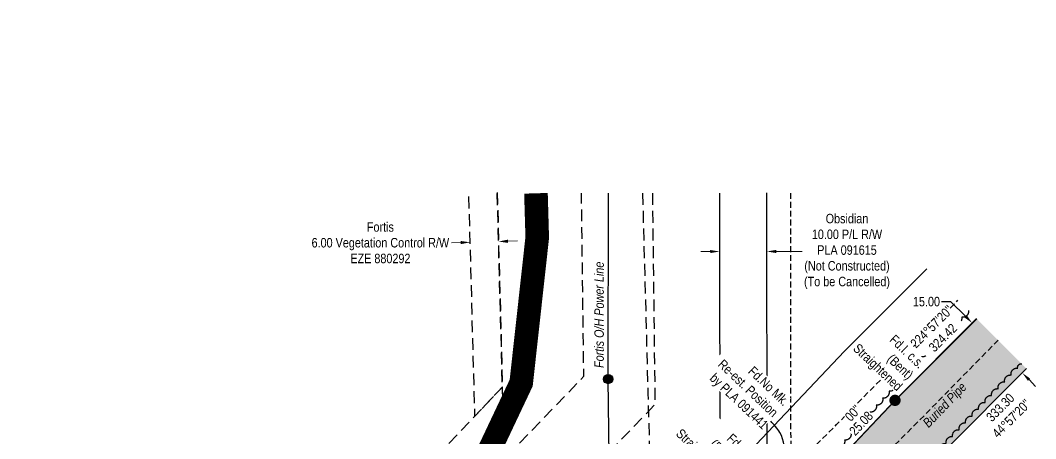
# Model space of a CAD drawing. Extents: x 623995 to 631000, y 5840139 to 5844688.
# Drawn here: x 627940 to 629016, y 5841305 to 5841748 of the extents above; entities that cross this region are included whole.
import ezdxf
from ezdxf.enums import TextEntityAlignment as Align

# ---------------------------------------------------------------- set-up
doc = ezdxf.new("R2010")
doc.units = 0
doc.header["$LTSCALE"] = 5
doc.header["$PDSIZE"] = 0.5
for name, pattern in [('0', [1, 1, 0]), ('foc-ACCESSROAD', [3.75, 2.5, -1.25]), ('foc-FLOWLINE', [3.75, 2.5, -1.25]), ('foc-TIELINE', [1.875, 1.25, -0.625]), ('POWERLINE5', [7.8, 2.4, -0.6, 0.6, -0.6, 0.6, -0.6, 2.4]), ('UG_PIPE', [1.875, 1.25, -0.625])]:
    doc.linetypes.add(name, pattern=pattern)
doc.layers.get('Defpoints').update_dxf_attribs({"color": 9})
for name, color, linetype in [('AS-PIPE-UG', 44, 'UG_PIPE'), ('AS-PIPE-UG-T', 44, 'Continuous'), ('AS-POWER', 104, 'foc-POWER'), ('AS-POWER-EXISTING', 72, 'POWERLINE5'), ('AS-POWER-T', 104, 'Continuous'), ('AS-ROADS', 254, 'Continuous'), ('C-AR', 13, 'foc-ACCESSROAD'), ('C-RW', 13, 'Continuous'), ('F-EZE', 190, 'foc-FLOWLINE'), ('L-BD', 7, 'Continuous'), ('L-MON', 1, 'Continuous'), ('L-TIE', 7, 'foc-TIELINE'), ('P-PROPOSED', 10, 'Continuous'), ('P-PROPOSED-H', 21, 'Continuous'), ('P-TXT', 4, 'Continuous'), ('T-BUSH', 110, '0')]:
    doc.layers.add(name, color=color, linetype=linetype)
doc.layers.add('C-RW-T', color=13, linetype='Continuous', lineweight=9)
doc.layers.add('F-EZE-T', color=190, linetype='Continuous', lineweight=9)
doc.styles.add('80CG', font='ARIALN.TTF', dxfattribs={"height": 10})
doc.styles.add('80L', font='ARIALN.TTF', dxfattribs={"height": 10})
doc.styles.add('foc-LtypeFont', font='ARIALN.TTF', dxfattribs={"height": 7.35})
doc.linetypes.add('foc-POWER', pattern='A,6,-1,["P",foc-LtypeFont,S=0.2,R=0,X=-0.625,Y=-0.75],-1.24,4', length=12.24)
doc.dimstyles.new('Compass 5 000', dxfattribs={"dimscale": 5, "dimtxt": 9, "dimasz": 2, "dimexe": 0.2, "dimexo": 0.0625, "dimgap": 0.5, "dimtad": 0, "dimtih": 1, "dimtoh": 1, "dimzin": 0, "dimdsep": 46, "dimtxsty": '80CG', "dimcen": 0.1, "dimse1": 1, "dimse2": 1, "dimclrd": 256, "dimclrt": 256, "dimaunit": 1, "dimadec": 4, "dimazin": 0, "dimtfac": 0.06, "dimtofl": 0, "dimtmove": 0, "dimatfit": 1, "dimfxl": 0.2, "dimtolj": 1, "dimtzin": 0, "dimlwd": -1, "dimarcsym": 0})

# ---------------------------------------------------------------- blocks, each defined once
blk = doc.blocks.new('POWERPOLE')
h = blk.add_hatch(color=255)
edge = h.paths.add_edge_path()
edge.add_arc((0, 0), 0.96, 0, 360)
at = {"linetype": 'Continuous'}
for p, q in [((0.68, -0.68), (-0.68, 0.68)), ((-0.68, -0.68), (0.68, 0.68))]:
    blk.add_line(p, q, dxfattribs=at)
blk.add_circle((0, 0), 0.96, dxfattribs=at)
blk = doc.blocks.new('*D545')
at = {"layer": 'Defpoints', "color": 0, "transparency": 16777216}
for p in [(628410.7, 5841747.1), (628440.7, 5841747.9), (628417, 5841512.7)]:
    blk.add_point(p, dxfattribs=at)
at = {"layer": 'F-EZE-T', "transparency": 16777216}
for p, q in [((628407, 5841512.5), (628397, 5841512.2)), ((628457, 5841513.8), (628467, 5841514.1))]:
    blk.add_line(p, q, dxfattribs=at)
for points in [[(628406.9, 5841514.1), (628407, 5841510.8), (628417, 5841512.7)], [(628456.9, 5841515.5), (628457, 5841512.1), (628447, 5841513.5)]]:
    blk.add_solid(points, dxfattribs=at)
at = {"layer": 'F-EZE-T', "transparency": 16777216, "insert": (628321.8, 5841512.2), "char_height": 10, "attachment_point": 5, "style": '80CG', "bg_fill": 3, "box_fill_scale": 1.1, "bg_fill_color": 256, "bg_fill_true_color": 13158600, "bg_fill_transparency": 0}
blk.add_mtext('\\A1;Fortis\\P6.00 Vegetation Control R/W\\PEZE 880292', dxfattribs=at)
blk = doc.blocks.new('fdia')
at = {"color": 255, "const_width": 1}
blk.add_lwpolyline([(-0.5, 0, 1), (0.5, 0, 1)], format="xyb", close=True, dxfattribs=at)
blk = doc.blocks.new('Fdiaa')
blk.add_blockref('fdia', (0, 0))
blk = doc.blocks.new('fdib')
at = {"color": 1, "const_width": 1.6}
blk.add_lwpolyline([(-0.4, 0, 1), (0.4, 0, 1)], format="xyb", close=True, dxfattribs=at)
at = {"color": 1}
blk.add_circle((0, 0), 0.8, dxfattribs=at)
blk = doc.blocks.new('Fdibb')
blk.add_blockref('fdib', (0, 0))
blk = doc.blocks.new('fdicc')
for name in ['Fdibb', 'Fdiaa']:
    blk.add_blockref(name, (0, 0))
blk = doc.blocks.new('FDI')
blk.add_blockref('fdicc', (0, 0))
blk = doc.blocks.new('*D660')
at = {"layer": 'Defpoints', "color": 0, "transparency": 16777216}
for p in [(628942.9, 5841421.2), (629002, 5841374.3), (628995.9, 5841368.2)]:
    blk.add_point(p, dxfattribs=at)
at = {"layer": 'P-TXT', "transparency": 16777216}
for p, q in [((628926.3, 5841449.8), (628916.3, 5841449.8)), ((628941.9, 5841434.3), (628926.3, 5841449.8)), ((629009.1, 5841367.2), (629016.1, 5841360.1))]:
    blk.add_line(p, q, dxfattribs=at)
for points in [[(628943, 5841435.5), (628940.7, 5841433.1), (628948.9, 5841427.2)], [(629010.2, 5841368.4), (629007.9, 5841366), (629002, 5841374.3)]]:
    blk.add_solid(points, dxfattribs=at)
at = {"layer": 'P-TXT', "transparency": 16777216, "insert": (628900.4, 5841449.8), "char_height": 10, "attachment_point": 5, "style": '80CG'}
blk.add_mtext('\\A1;15.00', dxfattribs=at)
blk = doc.blocks.new('*D792')
at = {"layer": 'C-RW-T', "transparency": 16777216}
for p, q in [((628671.2, 5841502.9), (628661.2, 5841502.9)), ((628741.3, 5841503), (628768.8, 5841503))]:
    blk.add_line(p, q, dxfattribs=at)
for points in [[(628671.2, 5841504.6), (628671.3, 5841501.3), (628681.2, 5841502.9)], [(628741.3, 5841504.7), (628741.3, 5841501.3), (628731.3, 5841503)]]:
    blk.add_solid(points, dxfattribs=at)
at = {"layer": 'Defpoints', "color": 0, "transparency": 16777216}
for p in [(628731.3, 5841503), (628681.3, 5841482.8), (628731.3, 5841482.9)]:
    blk.add_point(p, dxfattribs=at)
at = {"layer": 'C-RW-T', "transparency": 16777216, "insert": (628816.2, 5841503), "char_height": 10, "attachment_point": 5, "style": '80CG'}
blk.add_mtext('\\A1;Obsidian\\P10.00 P/L R/W\\PPLA 091615\\P(Not Constructed)\\P(To be Cancelled)', dxfattribs=at)

msp = doc.modelspace()

# ---------------------------------------------------------------- hatches: boundary and pattern name
at = {"layer": 'P-PROPOSED-H'}
h = msp.add_hatch(color=256, dxfattribs=at)
h.dxf.hatch_style = 1
h.paths.add_polyline_path([(629006.552, 5841378.874), (628953.498, 5841431.846), (628867.096, 5841345.311), (628780.967, 5841254.258), (628453.055, 5840907.44), (628332.798, 5840904.23), (628105.096, 5840663.664), (628177.696, 5840594.947), (628376.902, 5840805.408), (628497.189, 5840808.619), (628887.97, 5841221.858), (628869.794, 5841239.047), (628920.87, 5841293.059)])

# ---------------------------------------------------------------- linework, layer by layer
at = {"layer": 'AS-PIPE-UG', "flags": 128}
for points in [[(628827.498, 5841342.287), (628883.693, 5841399.455), (628933.766, 5841451.508)], [(628147.285, 5840622.155), (628273.448, 5840753.79), (628374.633, 5840832.905), (628461.173, 5840844.655), (628502.248, 5840864.505), (628524.013, 5840888.69), (628604.928, 5840977.98), (628674.178, 5841053.035), (628730.103, 5841110.785), (628823.123, 5841198.515), (628858.138, 5841241.515), (628843.368, 5841262.435), (628858.523, 5841289.675), (628898.778, 5841330.015), (628976.261, 5841409.074)], [(628074.991, 5840692.161), (628103.718, 5840721.29), (628241.973, 5840863.29), (628287.863, 5840910.525), (628312.923, 5840935.26), (628342.488, 5840956.43), (628370.188, 5840956.855), (628419.998, 5840955.715), (628457.898, 5840972.695), (628482.858, 5840998.04), (628508.253, 5841024.11), (628549.808, 5841067.46), (628610.398, 5841130.225), (628717.278, 5841232.295), (628805.143, 5841319.545), (628813.582, 5841328.131)]]:
    msp.add_lwpolyline(points, dxfattribs=at)
at = {"layer": 'AS-POWER', "flags": 128}
for points in [[(628563.193, 5841367.85), (628563.342, 5841564.691)], [(628566.063, 5841150.085), (628563.123, 5841367.735)]]:
    msp.add_lwpolyline(points, dxfattribs=at)
at = {"layer": 'AS-ROADS', "const_width": 25, "flags": 128}
for points in [[(628486.646, 5841564.618), (628488.003, 5841517.735), (628470.998, 5841363.77), (628416.388, 5841248.28), (628239.448, 5841064.12), (627973.951, 5840787.798)], [(628438.641, 5841295.342), (628930.705, 5840812.381)]]:
    msp.add_lwpolyline(points, dxfattribs=at)
at = {"layer": 'C-AR', "flags": 128}
for points in [[(628855.356, 5840766.633), (628838.746, 5840782.375), (628626.452, 5840983.578), (628590.141, 5841017.995), (628572.046, 5841035.147), (628517.623, 5841086.723), (628480.133, 5841122.257), (628458.343, 5841142.907), (628451.123, 5841359.39), (628445.594, 5841565.488)], [(628599.57, 5841564.726), (628605.26, 5841352.631), (628605.594, 5841340.157), (628609.082, 5841210.139), (628622.523, 5841197.401), (628676.94, 5841145.82), (628695.038, 5841128.674), (628731.35, 5841094.252), (628943.644, 5840893.044), (628960.247, 5840877.308)], [(628049.331, 5840711.431), (628458.343, 5841142.907), (628451.193, 5841359.505), (627940.279, 5840819.67)]]:
    msp.add_lwpolyline(points, dxfattribs=at)
at = {"layer": 'C-RW', "flags": 128}
for points in [[(628681.187, 5841564.803), (628681.513, 5841244.755), (628729.472, 5841199.521), (628453.041, 5840907.588), (628332.732, 5840904.268), (628105.042, 5840663.716)], [(628141.341, 5840629.357), (628354.803, 5840854.876), (628475.105, 5840858.196), (628800.132, 5841201.828), (628731.571, 5841266.487), (628731.251, 5841564.932)], [(628049.331, 5840711.431), (628302.431, 5840978.433), (628419.944, 5840981.676), (628813.557, 5841397.362), (628900.656, 5841484.606)], [(628953.68, 5841431.603), (628867.315, 5841345.094), (628453.041, 5840907.588), (628332.732, 5840904.268), (628105.042, 5840663.716)]]:
    msp.add_lwpolyline(points, dxfattribs=at)
at = {"layer": 'F-EZE', "flags": 128}
for points in [[(627975.64, 5840786.199), (628439.391, 5841268.773), (628537.361, 5841370.732), (628534.935, 5841564.664)], [(628609.956, 5841564.736), (628612.755, 5841340.915), (628590.611, 5841317.871), (628442.221, 5841163.454), (628030.11, 5840734.642)], [(628445.594, 5841565.488), (628451.123, 5841359.39), (628421.921, 5841328.58), (628415.566, 5841565.459)]]:
    msp.add_lwpolyline(points, dxfattribs=at)
at = {"layer": 'L-TIE', "flags": 128}
msp.add_lwpolyline([(628756.242, 5841564.874), (628756.551, 5841277.267), (628835.588, 5841202.595), (628486.163, 5840833.575), (628365.863, 5840830.255), (628158.628, 5840611.314)], dxfattribs=at)
at = {"layer": 'P-PROPOSED', "flags": 128}
for points in [[(628105.096, 5840663.664), (628332.798, 5840904.23), (628453.055, 5840907.44), (628780.967, 5841254.258), (628867.096, 5841345.311), (628953.498, 5841431.846)], [(629006.552, 5841378.874), (628920.87, 5841293.059), (628869.794, 5841239.047), (628887.97, 5841221.858), (628497.189, 5840808.619), (628376.902, 5840805.408), (628177.696, 5840594.947)]]:
    msp.add_lwpolyline(points, dxfattribs=at)
at = {"layer": 'T-BUSH', "flags": 128}
for points in [[(628944.917, 5841440.431, -0.52056705), (628937.78, 5841433.431, -0.52056705), (628930.643, 5841426.432, -0.52056705), (628923.506, 5841419.432, -0.52056705), (628916.37, 5841412.433, -0.52056705), (628909.233, 5841405.433, -0.52056705), (628902.096, 5841398.434, -0.52056705), (628894.959, 5841391.434, -0.52056705), (628887.822, 5841384.435, -0.52056705), (628880.869, 5841377.259, -0.52056705), (628874.15, 5841369.857, -0.52056705), (628867.431, 5841362.456, -0.52056705), (628860.712, 5841355.054, -0.52056705), (628853.993, 5841347.653, -0.52056705), (628847.274, 5841340.251, -0.52056705), (628840.555, 5841332.85, -0.52056705), (628833.836, 5841325.448, -0.52056705), (628827.117, 5841318.047, -0.52056705), (628820.398, 5841310.645, -0.52056705), (628813.679, 5841303.244, -0.52056705), (628806.96, 5841295.842, -0.52056705), (628800.241, 5841288.441, -0.52056705), (628793.522, 5841281.039, -0.52056705), (628786.803, 5841273.638, -0.52056705), (628780.084, 5841266.236, -0.52056705), (628773.365, 5841258.835, -0.52056705), (628766.511, 5841251.559, -0.52056705), (628759.647, 5841244.291, -0.52056705), (628752.783, 5841237.023, -0.52056705), (628745.92, 5841229.756, -0.52056705), (628739.056, 5841222.488, -0.52056705), (628732.193, 5841215.22, -0.52056705), (628725.329, 5841207.953, -0.52056705), (628718.465, 5841200.685, -0.52056705), (628711.602, 5841193.418, -0.52056705), (628704.738, 5841186.15, -0.52056705), (628697.875, 5841178.882, -0.52056705), (628691.011, 5841171.615, -0.52056705), (628684.147, 5841164.347, -0.52056705), (628677.284, 5841157.079, -0.52056705), (628670.42, 5841149.812, -0.52056705), (628663.557, 5841142.544, -0.52056705), (628656.693, 5841135.277, -0.52056705), (628649.337, 5841129.455, -0.52056705), (628639.463, 5841131.019, -0.52056705), (628629.59, 5841132.582, -0.52056705), (628619.716, 5841134.145, -0.52056705), (628609.843, 5841135.708, -0.52056705), (628603.642, 5841142.294, -0.52056705), (628599.158, 5841151.228, -0.52056705), (628594.674, 5841160.163, -0.52056705), (628591.632, 5841169.417, -0.52056705), (628591.914, 5841179.409, -0.52056705), (628592.196, 5841189.402, -0.52056705), (628592.478, 5841199.394, -0.52056705), (628592.76, 5841209.387, -0.52056705), (628593.042, 5841219.379, -0.52056705), (628593.324, 5841229.371, -0.52056705), (628593.715, 5841243.22, -0.52056705)], [(628814.808, 5840979.395, -0.52056705), (628807.64, 5840986.363, -0.52056705), (628800.472, 5840993.33, -0.52056705), (628793.304, 5841000.298, -0.52056705), (628786.136, 5841007.265, -0.52056705), (628778.968, 5841014.233, -0.52056705), (628771.8, 5841021.2, -0.52056705), (628764.632, 5841028.168, -0.52056705), (628757.464, 5841035.136, -0.52056705), (628750.296, 5841042.103, -0.52056705), (628743.127, 5841049.071, -0.52056705), (628735.959, 5841056.038, -0.52056705), (628737.409, 5841062.369, -0.52056705), (628746.812, 5841062.335, -0.52056705), (628756.626, 5841060.43, -0.52056705), (628766.135, 5841057.625, -0.52056705), (628775.092, 5841053.188, -0.52056705), (628784.05, 5841048.75, -0.52056705), (628791.253, 5841052.626, -0.52056705), (628797.653, 5841060.305, -0.52056705), (628804.053, 5841067.984, -0.52056705), (628810.453, 5841075.662, -0.52056705), (628816.853, 5841083.341, -0.52056705), (628823.254, 5841091.02, -0.52056705), (628829.654, 5841098.699, -0.52056705), (628836.054, 5841106.378, -0.52056705), (628842.454, 5841114.057, -0.52056705), (628848.854, 5841121.735, -0.52056705), (628855.255, 5841129.414, -0.52056705), (628861.655, 5841137.093, -0.52056705), (628868.055, 5841144.772, -0.52056705), (628874.455, 5841152.451, -0.52056705), (628880.855, 5841160.13, -0.52056705), (628887.255, 5841167.809, -0.52056705), (628893.656, 5841175.487, -0.52056705), (628900.056, 5841183.166, -0.52056705), (628906.456, 5841190.845, -0.52056705), (628912.856, 5841198.524, -0.52056705), (628919.256, 5841206.203, -0.52056705), (628925.657, 5841213.882, -0.52056705), (628932.057, 5841221.561, -0.52056705), (628938.457, 5841229.239, -0.52056705), (628933.057, 5841237.307, -0.52056705), (628927.176, 5841245.391, -0.52056705), (628921.295, 5841253.475, -0.52056705), (628915.415, 5841261.558, -0.52056705), (628909.534, 5841269.642, -0.52056705), (628903.654, 5841277.726, -0.52056705), (628907.489, 5841285.17, -0.52056705), (628914.378, 5841292.414, -0.52056705), (628921.267, 5841299.657, -0.52056705), (628928.156, 5841306.901, -0.52056705), (628935.045, 5841314.145, -0.52056705), (628941.934, 5841321.388, -0.52056705), (628948.823, 5841328.632, -0.52056705), (628955.712, 5841335.876, -0.52056705), (628962.601, 5841343.119, -0.52056705), (628969.489, 5841350.363, -0.52056705), (628976.378, 5841357.606, -0.52056705), (628983.267, 5841364.85, -0.52056705), (628990.156, 5841372.094, -0.52056705), (628997.045, 5841379.337, -0.52056705), (629001.472, 5841383.992, -0.52056705)]]:
    msp.add_lwpolyline(points, format="xyb", dxfattribs=at)

# ---------------------------------------------------------------- block references
at = {"layer": 'AS-POWER-EXISTING', "xscale": 4.998179850000033, "yscale": 4.998179850000033, "zscale": 4.998179850000033}
for p in [(628563.123, 5841367.735), (628563.193, 5841367.85)]:
    msp.add_blockref('POWERPOLE', p, dxfattribs=at)
at = {"layer": 'Defpoints'}
msp.add_blockref('FDI', (628867.108, 5841345.29), dxfattribs=at)
at = {"layer": 'L-MON', "color": 3, "xscale": 4.998179850000005, "yscale": 4.998179850000005, "zscale": 4.998179850000005}
msp.add_blockref('FDI', (628867.108, 5841345.29), dxfattribs=at)

# ---------------------------------------------------------------- texts
at = {"layer": 'AS-PIPE-UG-T', "insert": (628895.516, 5841322.622), "char_height": 9.99636, "attachment_point": 1, "rotation": 46.211125, "style": '80L'}
msp.add_mtext_dynamic_manual_height_columns('{\\fArial Narrow|b0|i1|c0|p34;Buried Pipe}', width=59.55914, gutter_width=50, heights=[0], dxfattribs=at)
at = {"layer": 'AS-POWER-T', "insert": (628548.487, 5841379.616), "char_height": 9.99272, "attachment_point": 1, "rotation": 89.956404, "style": '80L'}
msp.add_mtext_dynamic_manual_height_columns('{\\fArial Narrow|b0|i1|c0|p34;Fortis O/H Power Line}', width=128.45492, gutter_width=50, heights=[0], dxfattribs=at)
at = {"layer": 'L-BD', "style": '80L'}
msp.add_text('00"', height=9.9964, rotation=46.5623, dxfattribs=at).set_placement((628822.378, 5841331.705), align=Align.MIDDLE)
at = {"layer": 'L-BD', "insert": (628975.05, 5841341.336), "char_height": 9.99636, "width": 47.47847, "attachment_point": 2, "rotation": 45.0439, "style": '80L'}
msp.add_mtext("333.30\\P44°57'20'' ", dxfattribs=at)

# ---------------------------------------------------------------- leaders
at = {"layer": 'L-MON', "path_type": 1}
msp.add_leader([(628751.901, 5841282.22), (628745.048, 5841311.386), (628735.477, 5841323.193)], dimstyle='Compass 5 000', override={"dimgap": 0.5, "dimtad": 0}, dxfattribs=at)

# ---------------------------------------------------------------- next in the draw order: texts
at = {"layer": 'L-BD', "attachment_point": 2, "style": '80L', "bg_fill": 3, "box_fill_scale": 1.15, "bg_fill_color": 256, "bg_fill_true_color": 256, "bg_fill_transparency": 0}
for s, insert, char_height, width, rotation in [("224°57'20'' 324.42", (628902.424, 5841426.964), 9.99636, 49.35878, 45.0478), ('25.08', (628827.517, 5841324.359), 9.9964, 27.11729, 46.5623)]:
    msp.add_mtext(s, dxfattribs=dict(at, insert=insert, char_height=char_height, width=width, rotation=rotation))
at = {"layer": 'L-MON', "insert": (628694.043, 5841404.499), "char_height": 9.99272, "attachment_point": 1, "rotation": 316.533116, "style": '80L', "bg_fill": 3, "box_fill_scale": 1.15, "bg_fill_color": 256, "bg_fill_transparency": 0}
msp.add_mtext_dynamic_manual_height_columns('\\pi32.385;Fd.No Mk.\\P\\pi4.1178;Re-est. Position\\P\\pi7.7986;by PLA 091441', width=83.24159, gutter_width=50, heights=[0], dxfattribs=at)

# ---------------------------------------------------------------- next in the draw order: dimensions: what is measured, and where the dimension line sits
at = {"layer": 'F-EZE-T'}
dim = msp.add_linear_dim(base=(628416.98, 5841512.739), p1=(628440.701, 5841747.858), p2=(628410.694, 5841747.053), angle=181.536768, text='Fortis\\P6.00 Vegetation Control R/W\\PEZE 880292', dimstyle='Compass 5 000', override={"dimtfill": 1}, dxfattribs=at)
dim.commit()
dim.dimension.update_dxf_attribs({"geometry": '*D545', "text_midpoint": (628321.831, 5841512.202), "dimtype": 161})

# ---------------------------------------------------------------- next in the draw order: texts
at = {"layer": 'L-MON', "color": 1, "insert": (628666.992, 5841337.479), "char_height": 9.99636, "attachment_point": 1, "rotation": 316.568395, "style": '80L', "bg_fill": 3, "box_fill_scale": 1.15, "bg_fill_color": 256, "bg_fill_true_color": 256, "bg_fill_transparency": 0}
msp.add_mtext_dynamic_manual_height_columns('\\pi38.491;Fd.I. \\P\\pi29.667;(Bent)\\P\\pi-4.1197;Straightened', width=59.46562, gutter_width=50, heights=[0], dxfattribs=at)

# ---------------------------------------------------------------- next in the draw order: dimensions: what is measured, and where the dimension line sits
at = {"layer": 'P-TXT'}
dim = msp.add_linear_dim(base=(629001.986, 5841374.266), p1=(628942.882, 5841421.181), p2=(628995.937, 5841368.208), angle=315.043907, text='15.00', dimstyle='Compass 5 000', dxfattribs=at)
dim.commit()
dim.dimension.update_dxf_attribs({"geometry": '*D660', "text_midpoint": (628900.361, 5841449.837), "dimtype": 161})

# ---------------------------------------------------------------- next in the draw order: texts
at = {"layer": 'L-MON', "color": 1, "insert": (628851.221, 5841431.029), "char_height": 9.99636, "attachment_point": 1, "rotation": 316.568395, "style": '80L', "bg_fill": 3, "box_fill_scale": 1.15, "bg_fill_color": 256, "bg_fill_transparency": 0}
msp.add_mtext_dynamic_manual_height_columns('\\pi22.244;Fd.I. c.s.\\P\\pi34.429;(Bent)\\P\\pi0.64157;Straightened', width=64.22688, gutter_width=50, heights=[0], dxfattribs=at)

# ---------------------------------------------------------------- next in the draw order: dimensions: what is measured, and where the dimension line sits
at = {"layer": 'C-RW-T', "color": 3}
dim = msp.add_linear_dim(base=(628731.317, 5841503.001), p1=(628681.27, 5841482.824), p2=(628731.339, 5841482.878), angle=0.061513, text='Obsidian\\P10.00 P/L R/W\\PPLA 091615\\P(Not Constructed)\\P(To be Cancelled)', dimstyle='Compass 5 000', dxfattribs=at)
dim.commit()
dim.dimension.update_dxf_attribs({"geometry": '*D792', "text_midpoint": (628816.18, 5841503.041), "dimtype": 161})

doc.saveas('drawing.dxf')
